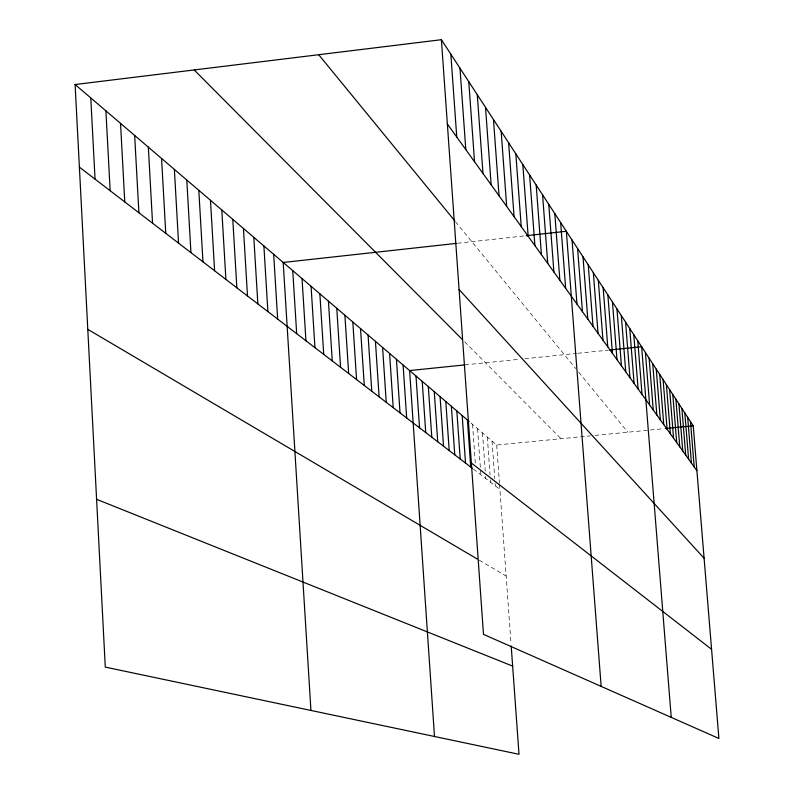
<?xml version="1.0" encoding="UTF-8"?>
<svg xmlns="http://www.w3.org/2000/svg" width="794" height="794" viewBox="0 0 794 794"><rect width="100%" height="100%" fill="white"/><g stroke="black" fill="none" stroke-linecap="round" stroke-linejoin="round"><path stroke-width="0.6" stroke-dasharray="3.97 2.98" d="M457.523 243.272L525.033 235.838M464.947 364.883L520.05 359.216M524.834 358.719L576.583 353.409M577.804 353.28L608.432 350.134M470.832 422.914L496.697 445.027L590.289 435.876M594.984 435.42L664.112 428.661M479.278 560.207L506.145 576.057M473.303 469.026L499.902 489.412M464.599 341.787L561.05 438.735M455.458 221.685L575.779 368.605M578.727 372.207L627.856 432.204M496.697 445.027L499.456 483.248M499.545 484.489L511.018 643.517M492.062 441.067L494.761 478.603M495.109 483.457L495.277 485.878M487.327 437.018L490.047 474.921M490.394 479.814L490.573 482.266M482.494 432.889L485.233 471.17M485.581 476.112L485.759 478.584M477.571 428.671L480.43 468.748M480.509 469.969L480.856 474.822M472.549 424.373L475.328 463.627"/><path stroke-width="1.19" d="M511.187 645.899L519.008 754.3L105.284 667.109L75.102 84.521L441.395 39.7L693.222 425.812L718.898 738.46L483.486 634.356L441.395 39.7M456.332 243.401L283.19 262.467L310.94 710.451M526.243 235.709L566.35 231.292L601.147 686.393M464.947 364.883L409.615 370.57L434.497 736.485M609.663 350.005L641.631 346.72L671.228 717.379M665.322 428.542L693.222 425.812M96.6 499.307L512.646 666.106M87.787 329.341L477.254 559.016M79.39 167.137L472.45 468.381M471.358 463.001L711.573 649.294M75.102 84.521L469.125 421.455M194.193 69.951L461.999 339.167M459.071 289.502L704.099 558.251M318.712 54.717L454.724 220.782M447.359 123.973L696.904 470.673M690.472 421.604L694.194 466.902M687.673 417.316L691.425 463.061M684.825 412.94L688.596 459.131M681.907 408.473L685.718 455.131M678.93 403.908L682.771 451.042M675.893 399.253L679.773 446.873M672.796 394.499L676.706 442.605M669.63 389.646L673.57 438.258M666.394 384.683L670.374 433.812M663.089 379.611L667.099 429.266M659.715 374.431L663.754 424.621M656.251 369.141L660.34 419.877M652.728 363.721L656.846 415.024M649.115 358.183L653.273 410.051M645.413 352.516L649.611 404.97M637.761 340.785L642.038 394.449M633.801 334.701L638.118 389M629.741 328.478L634.098 383.413M625.583 322.106L629.979 377.696M621.315 315.565L625.751 371.83M616.948 308.866L621.434 365.816M612.462 301.998L616.998 359.652M607.867 294.951L612.442 353.33M603.152 287.716L607.767 346.839M598.309 280.302L602.974 340.179M593.346 272.679L598.051 333.341M588.235 264.849L592.999 326.314M582.995 256.809L587.798 319.099M577.595 248.542L582.459 311.675M572.057 240.036L576.96 304.042M560.653 222.568L565.675 288.351M554.808 213.596L559.869 280.292M548.783 204.356L553.904 271.995M542.58 194.848L547.751 263.459M536.198 185.062L541.419 254.666M529.618 174.968L534.898 245.594M522.829 164.566L528.169 236.255M515.832 153.847L521.231 226.618M508.617 142.771L514.075 216.663M501.163 131.347L506.681 206.4M493.471 119.547L499.049 195.79M485.511 107.349L491.158 184.823M477.293 94.744L482.99 173.489M468.778 81.693L474.544 161.748M459.974 68.185L465.8 149.6M450.843 54.2L456.749 137.015M467.418 419.986L470.743 467.071M462.177 415.51L465.532 463.071M456.828 410.935L460.202 458.992M451.369 406.27L454.764 454.823M445.791 401.496L449.206 450.565M440.084 396.623L443.528 446.218M434.258 391.641L437.732 441.772M428.303 386.549L431.797 437.216M422.219 381.338L425.733 432.571M415.987 376.019L419.53 427.817M403.094 364.992L406.677 417.972M396.424 359.285L400.027 412.87M389.586 353.439L393.219 407.659M382.589 347.454L386.251 402.31M375.423 341.321L379.105 396.831M368.069 335.038L371.781 391.224M360.536 328.597L364.277 385.467M352.814 321.997L356.575 379.572M344.894 315.228L348.685 373.517M336.775 308.28L340.576 367.314M328.428 301.144L332.259 360.942M319.863 293.82L323.724 354.392M311.069 286.297L314.95 347.673M302.038 278.575L305.938 340.765M292.748 270.625L296.678 333.669M273.672 254.318L277.652 319.089M263.886 245.951L267.886 311.595M253.812 237.337L257.842 303.904M243.45 228.474L247.5 295.973M232.781 219.352L236.86 287.815M221.794 209.963L225.893 279.419M210.479 200.287L214.598 270.764M198.818 190.312L202.956 261.831M186.788 180.02L190.947 252.631M174.382 169.41L178.551 243.133M161.569 158.453L165.767 233.337M148.339 147.148L152.547 223.203M134.662 135.456L138.9 212.742M120.529 123.368L124.777 201.924M105.91 110.862L110.168 190.729M90.774 97.93L95.052 179.136"/></g></svg>
